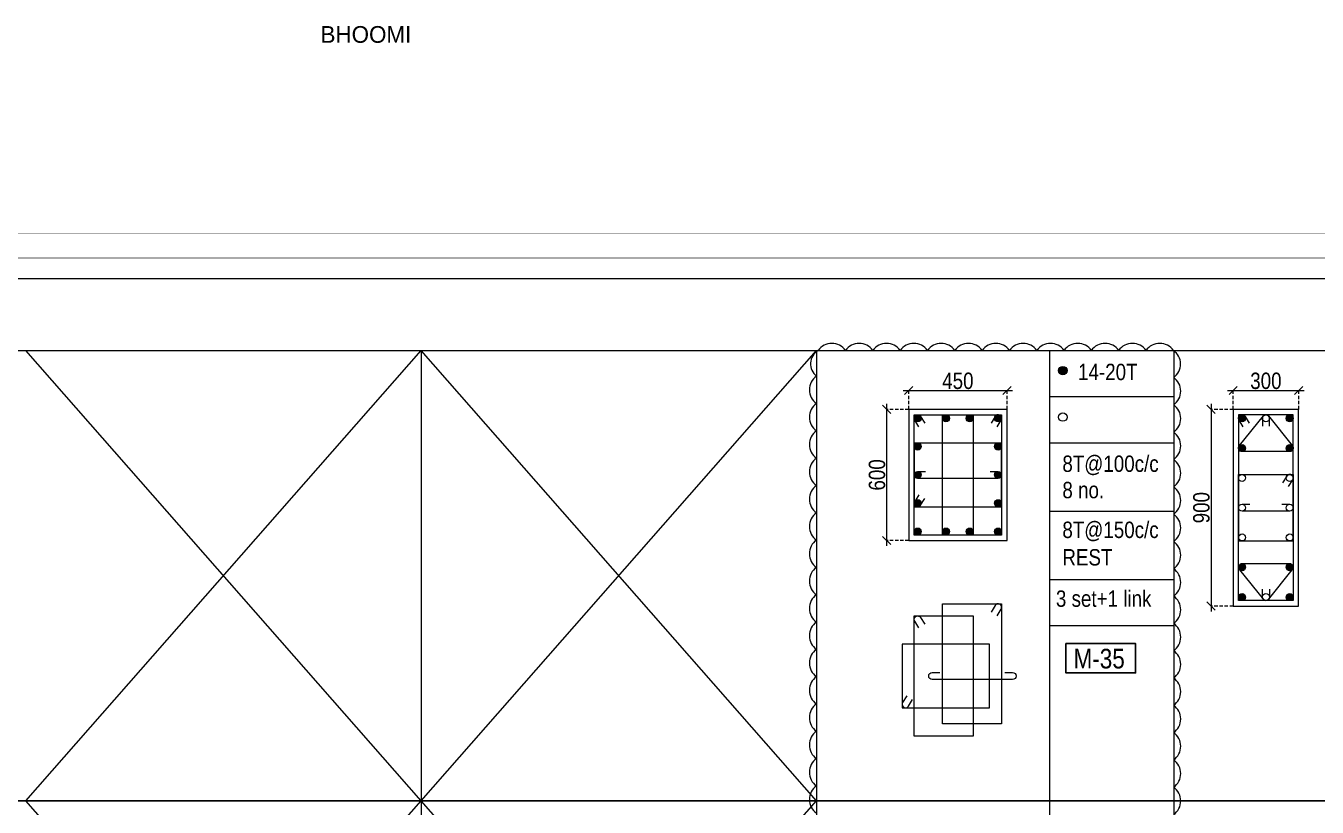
# Model space of a CAD drawing. Header units: millimetres. Extents: x 1112055 to 3390982, y -148532 to 766891.
# Drawn here: x 2265526 to 2289154, y 557438 to 571740 of the extents above; entities that cross this region are included whole.
import ezdxf
from ezdxf.enums import TextEntityAlignment as Align

# ---------------------------------------------------------------- set-up
doc = ezdxf.new("R2010")
doc.units = ezdxf.units.MM
doc.header["$PDMODE"] = 35
doc.header["$PDSIZE"] = -25
doc.linetypes.add('DASHED2', pattern=[0.375, 0.25, -0.125])
doc.linetypes.add('Hidden', pattern=[9.525, 6.35, -3.175])
for name, color, linetype, lineweight in [('B COL. SIZE DIM', 220, 'Continuous', 25), ('B COLSCH', 204, 'Continuous', 20), ('B COLUMN', 1, 'Hidden', 9), ('B FOOTING', 49, 'Continuous', 20), ('B STEEL', 34, 'Continuous', 15), ('B TITLE BLOCK', 250, 'Continuous', 0)]:
    doc.layers.add(name, color=color, linetype=linetype, lineweight=lineweight)
doc.layers.add('B TEXT', color=7, linetype='Continuous')
doc.styles.add('dim inside', font='romans.shx', dxfattribs={"width": 0.8, "height": 125})
doc.styles.add('SWINC', font='swissc.ttf')
doc.dimstyles.new('dim inside', dxfattribs={"dimtxt": 125, "dimasz": 100, "dimexe": 0, "dimexo": 0, "dimgap": 10, "dimtad": 0, "dimdec": 0, "dimzin": 0, "dimdsep": 46, "dimtxsty": 'dim inside', "dimblk": 'SMALL', "dimcen": 0.09, "dimadec": 0, "dimazin": 0, "dimtfac": 1, "dimtdec": 0, "dimtofl": 0, "dimtmove": 0, "dimatfit": 3, "dimfxl": 1, "dimtolj": 1, "dimtzin": 0, "dimarcsym": 2})

# ---------------------------------------------------------------- blocks, each defined once
blk = doc.blocks.new('_Oblique')
at = {"color": 0, "linetype": 'ByBlock', "lineweight": -2}
blk.add_line((-0.5, -0.5), (0.5, 0.5), dxfattribs=at)
blk = doc.blocks.new('*D3478')
at = {"layer": 'B COL. SIZE DIM', "color": 250, "lineweight": 9, "ltscale": 250, "transparency": 16777216}
blk.add_line((2287516, 565065), (2288916, 565065), dxfattribs=at)
at = {"layer": 'B COL. SIZE DIM', "color": 250, "linetype": 'DASHED2', "lineweight": 9, "ltscale": 250, "transparency": 16777216}
for p, q in [((2287616, 564720), (2287616, 565065)), ((2288816, 564720), (2288816, 565065))]:
    blk.add_line(p, q, dxfattribs=at)
at = {"layer": 'Defpoints', "color": 0, "transparency": 16777216}
for p in [(2288816, 565065), (2287616, 564720), (2288816, 564720)]:
    blk.add_point(p, dxfattribs=at)
at = {"layer": 'B COL. SIZE DIM', "color": 250, "lineweight": 9, "transparency": 16777216, "xscale": 150, "yscale": 150, "zscale": 150, "rotation": 180}
blk.add_blockref('_Oblique', (2287616, 565065), dxfattribs=at)
at = {"layer": 'B COL. SIZE DIM', "color": 250, "lineweight": 9, "transparency": 16777216, "xscale": 150, "yscale": 150, "zscale": 150}
blk.add_blockref('_Oblique', (2288816, 565065), dxfattribs=at)
at = {"layer": 'B COL. SIZE DIM', "color": 6, "transparency": 16777216, "insert": (2288216, 565240), "char_height": 300, "attachment_point": 5, "style": 'SWINC'}
blk.add_mtext('\\A1;300', dxfattribs=at)
blk = doc.blocks.new('*D3479')
at = {"layer": 'B COL. SIZE DIM', "color": 250, "lineweight": 9, "ltscale": 250, "transparency": 16777216}
blk.add_line((2287212, 564820), (2287212, 561020), dxfattribs=at)
at = {"layer": 'B COL. SIZE DIM', "color": 250, "linetype": 'DASHED2', "lineweight": 9, "ltscale": 250, "transparency": 16777216}
for p, q in [((2287616, 564720), (2287212, 564720)), ((2287616, 561120), (2287212, 561120))]:
    blk.add_line(p, q, dxfattribs=at)
at = {"layer": 'Defpoints', "color": 0, "transparency": 16777216}
for p in [(2287616, 564720), (2287212, 561120), (2287616, 561120)]:
    blk.add_point(p, dxfattribs=at)
at = {"layer": 'B COL. SIZE DIM', "color": 250, "lineweight": 9, "transparency": 16777216, "xscale": 150, "yscale": 150, "zscale": 150}
for p, rotation in [((2287212, 564720), 90), ((2287212, 561120), 270)]:
    blk.add_blockref('_Oblique', p, dxfattribs=dict(at, rotation=rotation))
at = {"layer": 'B COL. SIZE DIM', "color": 6, "transparency": 16777216, "insert": (2287037, 562920), "char_height": 300, "attachment_point": 5, "rotation": 90, "style": 'SWINC'}
blk.add_mtext('\\A1;900', dxfattribs=at)
blk = doc.blocks.new('*D3516')
at = {"layer": 'B COL. SIZE DIM', "color": 250, "lineweight": 9, "ltscale": 250, "transparency": 16777216}
blk.add_line((2281580, 565065), (2283580, 565065), dxfattribs=at)
at = {"layer": 'B COL. SIZE DIM', "color": 250, "linetype": 'DASHED2', "lineweight": 9, "ltscale": 250, "transparency": 16777216}
for p, q in [((2281680, 564720), (2281680, 565065)), ((2283480, 564720), (2283480, 565065))]:
    blk.add_line(p, q, dxfattribs=at)
at = {"layer": 'Defpoints', "color": 0, "transparency": 16777216}
for p in [(2283480, 565065), (2281680, 564720), (2283480, 564720)]:
    blk.add_point(p, dxfattribs=at)
at = {"layer": 'B COL. SIZE DIM', "color": 250, "lineweight": 9, "transparency": 16777216, "xscale": 150, "yscale": 150, "zscale": 150, "rotation": 180}
blk.add_blockref('_Oblique', (2281680, 565065), dxfattribs=at)
at = {"layer": 'B COL. SIZE DIM', "color": 250, "lineweight": 9, "transparency": 16777216, "xscale": 150, "yscale": 150, "zscale": 150}
blk.add_blockref('_Oblique', (2283480, 565065), dxfattribs=at)
at = {"layer": 'B COL. SIZE DIM', "color": 6, "transparency": 16777216, "insert": (2282580, 565240), "char_height": 300, "attachment_point": 5, "style": 'SWINC'}
blk.add_mtext('\\A1;450', dxfattribs=at)
blk = doc.blocks.new('*D3517')
at = {"layer": 'B COL. SIZE DIM', "color": 250, "lineweight": 9, "ltscale": 250, "transparency": 16777216}
blk.add_line((2281276, 564820), (2281276, 562220), dxfattribs=at)
at = {"layer": 'B COL. SIZE DIM', "color": 250, "linetype": 'DASHED2', "lineweight": 9, "ltscale": 250, "transparency": 16777216}
for p, q in [((2281680, 564720), (2281276, 564720)), ((2281680, 562320), (2281276, 562320))]:
    blk.add_line(p, q, dxfattribs=at)
at = {"layer": 'Defpoints', "color": 0, "transparency": 16777216}
for p in [(2281680, 564720), (2281276, 562320), (2281680, 562320)]:
    blk.add_point(p, dxfattribs=at)
at = {"layer": 'B COL. SIZE DIM', "color": 250, "lineweight": 9, "transparency": 16777216, "xscale": 150, "yscale": 150, "zscale": 150}
for p, rotation in [((2281276, 564720), 90), ((2281276, 562320), 270)]:
    blk.add_blockref('_Oblique', p, dxfattribs=dict(at, rotation=rotation))
at = {"layer": 'B COL. SIZE DIM', "color": 6, "transparency": 16777216, "insert": (2281101, 563520), "char_height": 300, "attachment_point": 5, "rotation": 90, "style": 'SWINC'}
blk.add_mtext('\\A1;600', dxfattribs=at)

msp = doc.modelspace()

# ---------------------------------------------------------------- hatches: boundary and pattern name
at = {"layer": 'B STEEL', "lineweight": 9, "ltscale": 0.5}
h = msp.add_hatch(color=34, dxfattribs=at)
edge = h.paths.add_edge_path()
edge.add_arc((2284500.4, 565428.9), 76.8, 0, 360)
h = msp.add_hatch(color=34, dxfattribs=at)
edge = h.paths.add_edge_path()
edge.add_arc((2281844.3, 564555.7), 64, 0, 360)
h = msp.add_hatch(color=34, dxfattribs=at)
edge = h.paths.add_edge_path()
edge.add_arc((2282362.3, 564555.7), 64, 180, 540, ccw=False)
h = msp.add_hatch(color=34, dxfattribs=at)
edge = h.paths.add_edge_path()
edge.add_arc((2282798.3, 564555.7), 64, 180, 540, ccw=False)
h = msp.add_hatch(color=34, dxfattribs=at)
edge = h.paths.add_edge_path()
edge.add_arc((2283316.3, 564555.7), 64, 180, 540, ccw=False)
h = msp.add_hatch(color=34, dxfattribs=at)
edge = h.paths.add_edge_path()
edge.add_arc((2287779.6, 564555.7), 64, 0, 360)
h = msp.add_hatch(color=34, dxfattribs=at)
edge = h.paths.add_edge_path()
edge.add_arc((2288651.6, 564555.7), 64, 180, 540, ccw=False)
h = msp.add_hatch(color=34, dxfattribs=at)
edge = h.paths.add_edge_path()
edge.add_arc((2281844.3, 564037.7), 64, 180, 540, ccw=False)
h = msp.add_hatch(color=34, dxfattribs=at)
edge = h.paths.add_edge_path()
edge.add_arc((2283316.3, 564037.7), 64, 180, 540, ccw=False)
h = msp.add_hatch(color=34, dxfattribs=at)
edge = h.paths.add_edge_path()
edge.add_arc((2287779.6, 564010.4), 64, 0, 360, ccw=False)
h = msp.add_hatch(color=34, dxfattribs=at)
edge = h.paths.add_edge_path()
edge.add_arc((2288651.6, 564010.4), 64, -180, 180)
h = msp.add_hatch(color=34, dxfattribs=at)
edge = h.paths.add_edge_path()
edge.add_arc((2281844.3, 563519.7), 64, 180, 540, ccw=False)
h = msp.add_hatch(color=34, dxfattribs=at)
edge = h.paths.add_edge_path()
edge.add_arc((2283316.3, 563519.7), 64, 180, 540, ccw=False)
h = msp.add_hatch(color=34, dxfattribs=at)
edge = h.paths.add_edge_path()
edge.add_arc((2281844.3, 563001.7), 64, 180, 540, ccw=False)
h = msp.add_hatch(color=34, dxfattribs=at)
edge = h.paths.add_edge_path()
edge.add_arc((2283316.3, 563001.7), 64, 180, 540, ccw=False)
h = msp.add_hatch(color=34, dxfattribs=at)
edge = h.paths.add_edge_path()
edge.add_arc((2281844.3, 562483.8), 64, 0, 360, ccw=False)
h = msp.add_hatch(color=34, dxfattribs=at)
edge = h.paths.add_edge_path()
edge.add_arc((2282362.3, 562483.8), 64, 180, 540, ccw=False)
h = msp.add_hatch(color=34, dxfattribs=at)
edge = h.paths.add_edge_path()
edge.add_arc((2282798.3, 562483.8), 64, 180, 540, ccw=False)
h = msp.add_hatch(color=34, dxfattribs=at)
edge = h.paths.add_edge_path()
edge.add_arc((2283316.3, 562483.8), 64, -180, 180)
h = msp.add_hatch(color=34, dxfattribs=at)
edge = h.paths.add_edge_path()
edge.add_arc((2287779.6, 561829.1), 64, 0, 360, ccw=False)
h = msp.add_hatch(color=34, dxfattribs=at)
edge = h.paths.add_edge_path()
edge.add_arc((2288651.6, 561829.1), 64, -180, 180)
h = msp.add_hatch(color=34, dxfattribs=at)
edge = h.paths.add_edge_path()
edge.add_arc((2287779.6, 561283.8), 64, 0, 360, ccw=False)
h = msp.add_hatch(color=34, dxfattribs=at)
edge = h.paths.add_edge_path()
edge.add_arc((2288651.6, 561283.8), 64, -180, 180)

# ---------------------------------------------------------------- linework, layer by layer
msp.add_line((2210905.9, 557557.4), (2341712.4, 557557.4))
at = {"layer": 'B COLSCH', "color": 250, "lineweight": 0}
for p, q in [((2210905.9, 567116.2), (2340021.1, 567116.2)), ((2210905.9, 565797.2), (2340021.1, 565797.2)), ((2272759.7, 565797.2), (2272759.7, 507483)), ((2279993.2, 565797.2), (2279993.2, 507483)), ((2284254.2, 565797.2), (2284254.2, 516358.1)), ((2286528.5, 565797.2), (2286528.5, 507483)), ((2284254.2, 564952.2), (2286528.5, 564952.2)), ((2284254.2, 564107.2), (2286528.5, 564107.2)), ((2284254.2, 562857.5), (2286528.5, 562857.5)), ((2284254.2, 561607.7), (2286528.5, 561607.7)), ((2284254.2, 560762.7), (2286528.5, 560762.7)), ((2210905.9, 557557.4), (2340021.1, 557557.4))]:
    msp.add_line(p, q, dxfattribs=at)
for points in [[(2272759.7, 541077.7), (2272759.7, 541077.7), (2265526.1, 549317.5), (2272759.7, 557557.4), (2265526.1, 565797.2)], [(2265526.1, 541077.7), (2265526.1, 541077.7), (2272759.7, 549317.5), (2265526.1, 557557.4), (2272759.7, 565797.2)], [(2279993.2, 541077.7), (2279993.2, 541077.7), (2272759.7, 549317.5), (2279993.2, 557557.4), (2272759.7, 565797.2)], [(2272759.7, 541077.7), (2272759.7, 541077.7), (2279993.2, 549317.5), (2272759.7, 557557.4), (2279993.2, 565797.2)]]:
    msp.add_lwpolyline(points, dxfattribs=at)
at = {"layer": 'B COLUMN', "color": 1, "linetype": 'ByBlock', "lineweight": 20}
for points in [[(2281680.3, 562319.7), (2283480.3, 562319.7), (2283480.3, 564719.7), (2281680.3, 564719.7)], [(2287615.6, 561119.7), (2288815.6, 561119.7), (2288815.6, 564719.7), (2287615.6, 564719.7)]]:
    msp.add_lwpolyline(points, close=True, dxfattribs=at)
at = {"layer": 'B FOOTING', "color": 2}
msp.add_lwpolyline([(2286528.5, 557302.5, 0.5205671), (2286528.5, 557802.5, 0.5205671), (2286528.5, 558302.5, 0.5205671), (2286528.5, 558802.5, 0.5205671), (2286528.5, 559302.5, 0.5205671), (2286528.5, 559802.5, 0.5205671), (2286528.5, 560302.5, 0.5205671), (2286528.5, 560802.5, 0.5205671), (2286528.5, 561302.5, 0.5205671), (2286528.5, 561802.5, 0.5205671), (2286528.5, 562302.5, 0.5205671), (2286528.5, 562802.5, 0.5205671), (2286528.5, 563302.5, 0.5205671), (2286528.5, 563802.5, 0.5205671), (2286528.5, 564302.5, 0.5205671), (2286528.5, 564802.5, 0.5205671), (2286528.5, 565302.5, 0.5205671), (2286523.2, 565797.2, 0.5205671), (2286023.2, 565797.2, 0.5205671), (2285523.2, 565797.2, 0.5205671), (2285023.2, 565797.2, 0.5205671), (2284523.2, 565797.2, 0.5205671), (2284023.2, 565797.2, 0.5205671), (2283523.2, 565797.2, 0.5205671), (2283023.2, 565797.2, 0.5205671), (2282523.2, 565797.2, 0.5205671), (2282023.2, 565797.2, 0.5205671), (2281523.2, 565797.2, 0.5205671), (2281023.2, 565797.2, 0.5205671), (2280523.2, 565797.2, 0.5205671), (2280023.2, 565797.2, 0.5205671), (2279993.2, 565327.2, 0.5205671), (2279993.2, 564827.2, 0.5205671), (2279993.2, 564327.2, 0.5205671), (2279993.2, 563827.2, 0.5205671), (2279993.2, 563327.2, 0.5205671), (2279993.2, 562827.2, 0.5205671), (2279993.2, 562327.2, 0.5205671), (2279993.2, 561827.2, 0.5205671), (2279993.2, 561327.2, 0.5205671), (2279993.2, 560827.2, 0.5205671), (2279993.2, 560327.2, 0.5205671), (2279993.2, 559827.2, 0.5205671), (2279993.2, 559327.2, 0.5205671), (2279993.2, 558827.2, 0.5205671), (2279993.2, 558327.2, 0.5205671), (2279993.2, 557827.2, 0.5205671), (2279993.2, 557327.2, 0.5205671)], format="xyb", dxfattribs=at)
at = {"layer": 'B STEEL', "color": 34, "lineweight": 9, "ltscale": 0.5}
for points in [[(2281864.6, 564400.7), (2281789.8, 564522.2, -1), (2281898.8, 564589.3), (2281973.6, 564467.8)], [(2283296, 564400.7), (2283370.8, 564522.2, 1), (2283261.8, 564589.3), (2283187, 564467.8)], [(2287799.9, 564400.7), (2287725.1, 564522.2, -1), (2287834.1, 564589.3), (2287908.9, 564467.8)], [(2288279.6, 564413.1), (2288279.6, 564555.7, 1), (2288151.6, 564555.7), (2288151.6, 564413.1)], [(2283173.6, 563583.8), (2283316.3, 563583.8, -1), (2283316.3, 563455.7), (2281844.3, 563455.7, -1), (2281844.3, 563583.8), (2281987, 563583.8)], [(2288631.3, 563310), (2288706.1, 563431.5, 1), (2288597.1, 563498.6), (2288522.3, 563377.1)], [(2281864.6, 563156.8), (2281789.8, 563035.3, 1), (2281898.8, 562968.2), (2281973.6, 563089.7)], [(2288508.9, 562983.8), (2288651.6, 562983.8, -1), (2288651.6, 562855.7), (2287779.6, 562855.7, -1), (2287779.6, 562983.8), (2287922.3, 562983.8)], [(2288279.6, 561426.4), (2288279.6, 561283.8, -1), (2288151.6, 561283.8), (2288151.6, 561426.4)], [(2281864.6, 560719.8), (2281789.8, 560841.3, -1), (2281898.8, 560908.4), (2281973.6, 560786.9)], [(2283296, 560942.9), (2283370.8, 561064.4, 1), (2283261.8, 561131.5), (2283187, 561010)], [(2283439.2, 559902.9), (2283581.9, 559902.9, -1), (2283581.9, 559774.9), (2282109.9, 559774.9, -1), (2282109.9, 559902.9), (2282252.5, 559902.9)], [(2281643.3, 559475.9), (2281568.5, 559354.5, 1), (2281677.6, 559287.3), (2281752.3, 559408.8)]]:
    msp.add_lwpolyline(points, format="xyb", dxfattribs=at)
for points in [[(2282862.3, 564619.7), (2282862.3, 562419.7), (2281780.3, 562419.7), (2281780.3, 564619.7)], [(2283380.3, 564619.7), (2283380.3, 562419.7), (2282298.3, 562419.7), (2282298.3, 564619.7)], [(2287715.6, 562310.4), (2288715.6, 562310.4), (2288715.6, 564619.7), (2287715.6, 564619.7)], [(2281780.3, 562937.7), (2283380.3, 562937.7), (2283380.3, 564101.7), (2281780.3, 564101.7)], [(2287715.6, 563529.1), (2288715.6, 563529.1), (2288715.6, 561219.7), (2287715.6, 561219.7)], [(2282862.3, 560938.9), (2282862.3, 558738.9), (2281780.3, 558738.9), (2281780.3, 560938.9)], [(2283380.3, 561162), (2283380.3, 558962), (2282298.3, 558962), (2282298.3, 561162)], [(2281559, 559256.9), (2283159, 559256.9), (2283159, 560420.9), (2281559, 560420.9)]]:
    msp.add_lwpolyline(points, close=True, dxfattribs=at)
for points in [[(2288260.8, 564601.1), (2288696.8, 564055.7, -0.6687154), (2288651.6, 563946.4), (2287779.6, 563946.4, -0.6687154), (2287734.4, 564055.7), (2288170.4, 564601.1, -0.4133445)], [(2288260.8, 561238.4), (2288696.8, 561783.8, 0.6687154), (2288651.6, 561893.1), (2287779.6, 561893.1, 0.6687154), (2287734.4, 561783.8), (2288170.4, 561238.4, 0.4133445)]]:
    msp.add_lwpolyline(points, format="xyb", close=True, dxfattribs=at)
for centre, radius in [((2284500.4, 565428.9), 76.8), ((2281844.3, 564555.7), 64), ((2282362.3, 564555.7), 64), ((2282798.3, 564555.7), 64), ((2283316.3, 564555.7), 64), ((2284500.4, 564578.6), 76.8), ((2287779.6, 564555.7), 64), ((2288215.6, 564555.7), 64), ((2288651.6, 564555.7), 64), ((2281844.3, 564037.7), 64), ((2283316.3, 564037.7), 64), ((2287779.6, 564010.4), 64), ((2288651.6, 564010.4), 64), ((2281844.3, 563519.7), 64), ((2283316.3, 563519.7), 64), ((2287779.6, 563465.1), 64), ((2288651.6, 563465.1), 64), ((2281844.3, 563001.7), 64), ((2283316.3, 563001.7), 64), ((2287779.6, 562919.7), 64), ((2288651.6, 562919.7), 64), ((2281844.3, 562483.8), 64), ((2282362.3, 562483.8), 64), ((2282798.3, 562483.8), 64), ((2283316.3, 562483.8), 64), ((2287779.6, 562374.4), 64), ((2288651.6, 562374.4), 64), ((2287779.6, 561829.1), 64), ((2288651.6, 561829.1), 64), ((2287779.6, 561283.8), 64), ((2288215.6, 561283.8), 64), ((2288651.6, 561283.8), 64)]:
    msp.add_circle(centre, radius, dxfattribs=at)
at = {"layer": 'B TEXT', "color": 1}
msp.add_lwpolyline([(2284557.8, 560433.6), (2285832.4, 560433.6), (2285832.4, 559895.7), (2284557.8, 559895.7)], close=True, dxfattribs=at)
at = {"layer": 'B TITLE BLOCK', "color": 1, "const_width": 10.1}
msp.add_lwpolyline([(2210083.7, 567938.4), (2210083.7, 488611.7), (2354234.1, 488611.7), (2354234.1, 567938.4)], close=True, dxfattribs=at)
at = {"layer": 'B TITLE BLOCK', "color": 250, "lineweight": 0, "const_width": 10.1}
msp.add_lwpolyline([(2210532.2, 567490), (2210532.2, 489060.2), (2353785.6, 489060.2), (2353785.6, 567490)], close=True, dxfattribs=at)

# ---------------------------------------------------------------- texts
at = {"layer": 'B TEXT', "style": 'SWINC'}
for s, p in [('14-20T', (2284778.9, 565254.3)), ('8T@100c/c', (2284492, 563574.5)), ('8 no.', (2284492, 563092.7)), ('8T@150c/c', (2284492, 562364.6)), ('REST', (2284492, 561862.2)), ('3 set+1 link', (2284373.7, 561105.2))]:
    msp.add_text(s, height=300, dxfattribs=at).set_placement(p)
at = {"layer": 'B TEXT', "color": 1, "style": 'SWINC'}
msp.add_text('M-35', height=360, dxfattribs=at).set_placement((2284695.2, 559869.1), align=Align.BOTTOM_LEFT)
at = {"layer": 'B TITLE BLOCK', "color": 251, "insert": (2671317.8, 571735), "char_height": 306.257, "attachment_point": 2, "style": 'SWINC'}
msp.add_mtext_dynamic_manual_height_columns('\\pxsm1,qj;{\\fBankGothic Lt BT|b0|i0|c0|p34;BHOOMI\\P\\ps*,q*;\\fGost|b0|i0|c0|p2;\\H0.8x;- CONSULTANTS -\\C1; }', width=800798.623, gutter_width=0, heights=[112641.5], dxfattribs=at)

# ---------------------------------------------------------------- dimensions: what is measured, and where the dimension line sits
at = {"layer": 'B COL. SIZE DIM', "color": 250, "ltscale": 250}
for base, p1, p2, picture, middle in [((2283480.3, 565064.7), (2281680.3, 564719.7), (2283480.3, 564719.7), '*D3516', (2282580.3, 565239.7)), ((2288815.6, 565064.7), (2287615.6, 564719.7), (2288815.6, 564719.7), '*D3478', (2288215.6, 565239.7))]:
    dim = msp.add_linear_dim(base=base, p1=p1, p2=p2, dimstyle='dim inside', override={"dimtxt": 300, "dimasz": 150, "dimgap": 25, "dimtad": 3, "dimlfac": 0.25, "dimtxsty": 'SWINC', "dimblk1": 'Oblique', "dimblk2": 'Oblique', "dimsah": 1, "dimdle": 100, "dimclrd": 250, "dimclre": 250, "dimclrt": 6, "dimfxl": 1000, "dimlwd": 9, "dimlwe": 9}, dxfattribs=at)
    dim.commit()
    dim.dimension.update_dxf_attribs({"geometry": picture, "text_midpoint": middle})
for base, p1, p2, picture, middle in [((2281276.4, 562319.7), (2281680.3, 564719.7), (2281680.3, 562319.7), '*D3517', (2281101.4, 563519.7)), ((2287211.7, 561119.7), (2287615.6, 564719.7), (2287615.6, 561119.7), '*D3479', (2287036.7, 562919.7))]:
    dim = msp.add_linear_dim(base=base, p1=p1, p2=p2, angle=90, dimstyle='dim inside', override={"dimtxt": 300, "dimasz": 150, "dimgap": 25, "dimtad": 3, "dimlfac": 0.25, "dimtxsty": 'SWINC', "dimblk1": 'Oblique', "dimblk2": 'Oblique', "dimsah": 1, "dimdle": 100, "dimclrd": 250, "dimclre": 250, "dimclrt": 6, "dimfxl": 1000, "dimlwd": 9, "dimlwe": 9}, dxfattribs=at)
    dim.commit()
    dim.dimension.update_dxf_attribs({"geometry": picture, "text_midpoint": middle})

doc.saveas('drawing.dxf')
